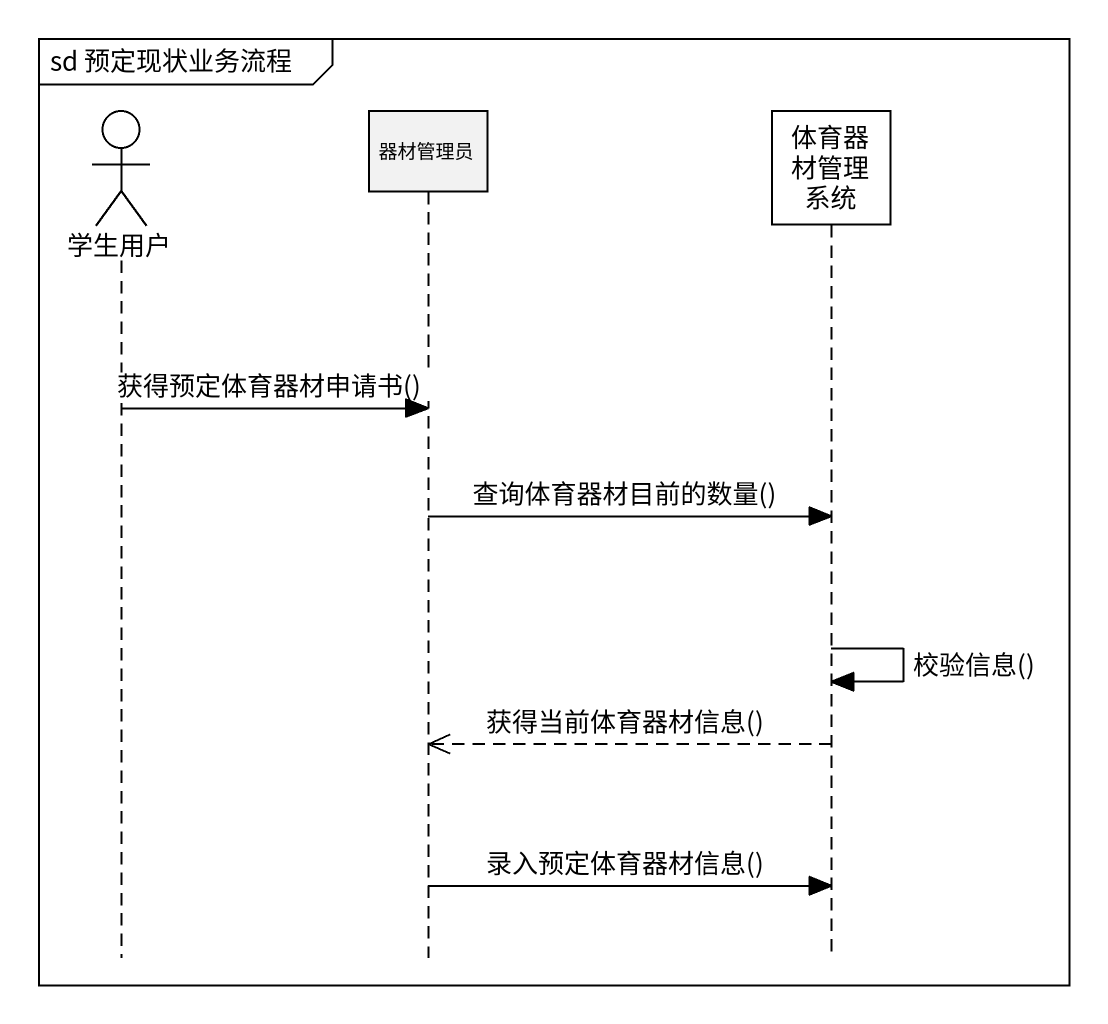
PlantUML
@startuml
mainframe sd 预定现状业务流程
hide footbox
actor 学生用户
participant 器材管理员
participant 体育器材管理系统 #FFFFFF

学生用户 -> 器材管理员 : 获得预定体育器材申请书()
器材管理员 -> 体育器材管理系统 : 查询体育器材目前的数量()
体育器材管理系统 -> 体育器材管理系统 : 校验信息()
体育器材管理系统 -->> 器材管理员 : 获得当前体育器材信息()
器材管理员 -> 体育器材管理系统 : 录入预定体育器材信息()
@enduml
